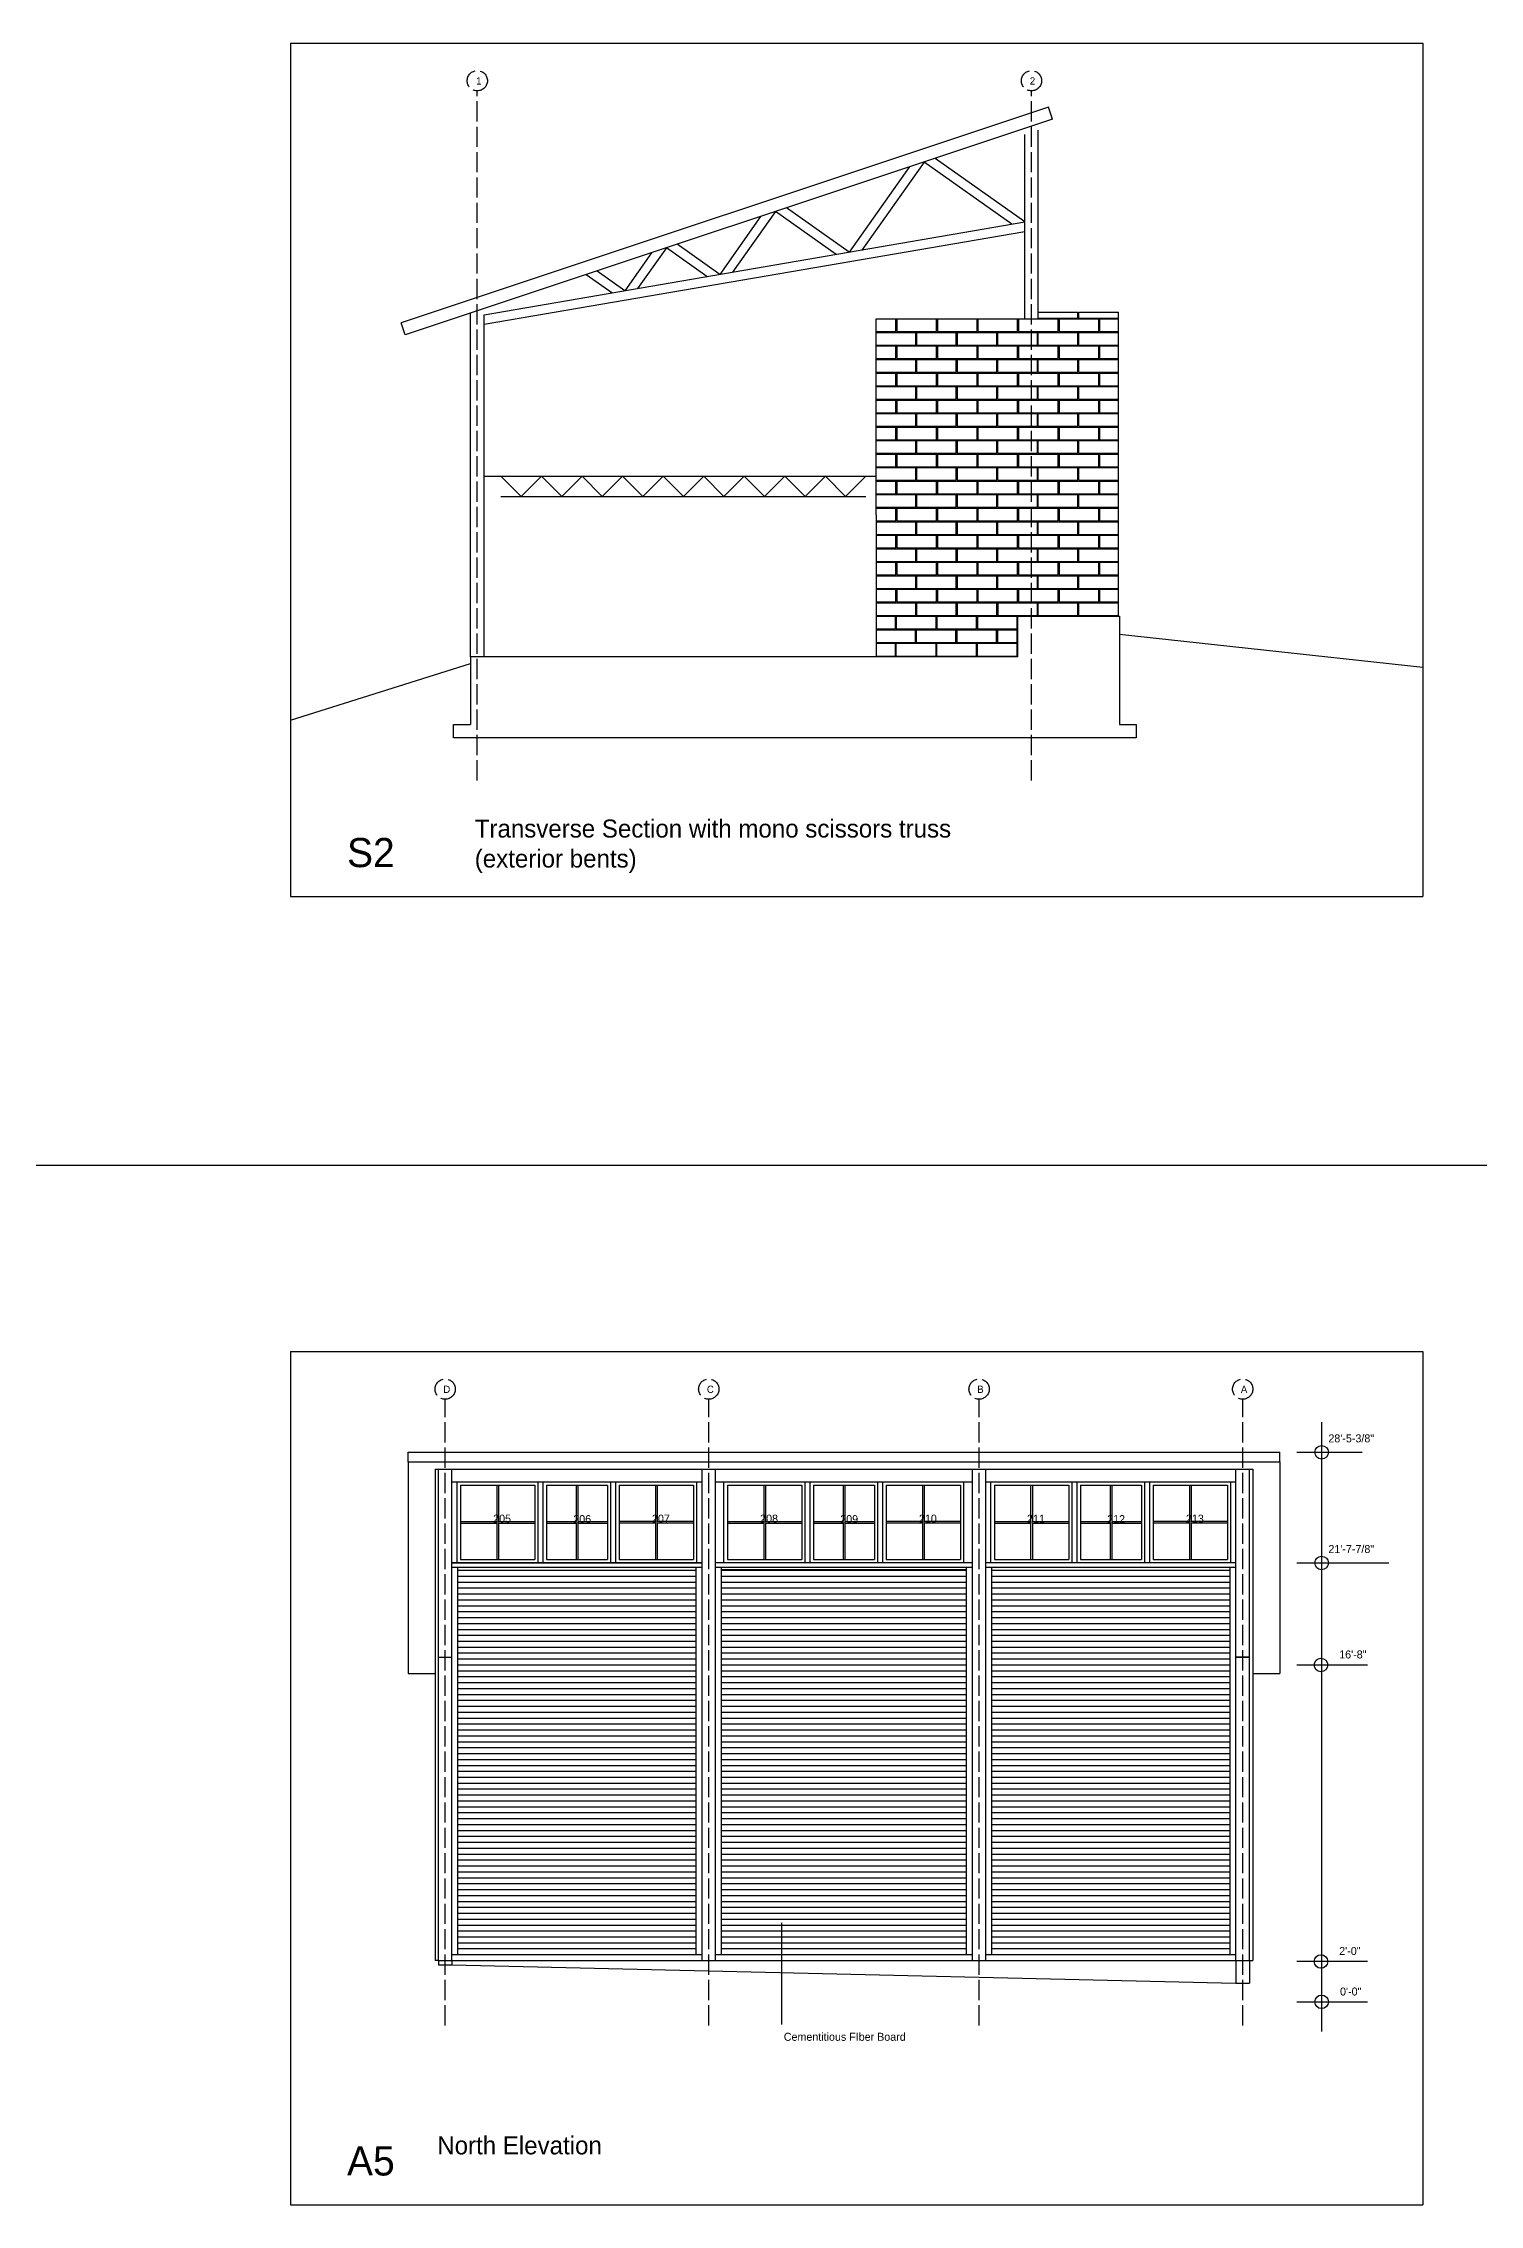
# Model space of a CAD drawing. Header units: inches. Extents: x 1267 to 6358, y -2516 to 3346.
# Drawn here: x 2825 to 3675, y 723 to 2003 of the extents above; entities that cross this region are included whole.
import ezdxf

# ---------------------------------------------------------------- set-up
doc = ezdxf.new("R2010")
doc.units = ezdxf.units.IN
doc.header["$MEASUREMENT"] = 0
doc.linetypes.add('ACAD_ISO02W100', pattern=[15, 12, -3])
for name, color, linetype in [('blocks', 251, 'Continuous'), ('const', 7, 'Continuous'), ('e1', 7, 'Continuous'), ('e2', 251, 'Continuous'), ('grid', 252, 'ACAD_ISO02W100'), ('walls', 7, 'Continuous')]:
    doc.layers.add(name, color=color, linetype=linetype)

msp = doc.modelspace()

# ---------------------------------------------------------------- linework, layer by layer
for p, q in [((2971.7, 2002.8), (3641.8, 2002.8)), ((2971.7, 2002.8), (2971.7, 1497.8)), ((3641.8, 2002.8), (3641.8, 1497.8)), ((3402.2, 1663.6), (3414.2, 1663.6)), ((2971.7, 1497.8), (3641.8, 1497.8)), ((2971.7, 1228.4), (3641.8, 1228.4)), ((2971.7, 1228.4), (2971.7, 723.4)), ((3641.8, 1228.4), (3641.8, 723.4)), ((2971.7, 723.4), (3641.8, 723.4))]:
    msp.add_line(p, q)
at = {"layer": 'blocks'}
for p, q in [((3414.2, 1840.1), (3414.2, 1843.6)), ((3437.7, 1840.1), (3437.7, 1843.6)), ((3438.2, 1840.1), (3438.2, 1843.6)), ((3318.2, 1832.1), (3330, 1832.1)), ((3318.2, 1831.6), (3341.7, 1831.6)), ((3330, 1832.1), (3330, 1839.6)), ((3330.5, 1839.6), (3330.5, 1832.1)), ((3330.5, 1832.1), (3354, 1832.1)), ((3341.7, 1824.1), (3341.7, 1831.6)), ((3342.2, 1831.6), (3342.2, 1824.1)), ((3342.2, 1831.6), (3365.7, 1831.6)), ((3354, 1832.1), (3354, 1839.6)), ((3354.5, 1839.6), (3354.5, 1832.1)), ((3354.5, 1832.1), (3378, 1832.1)), ((3365.7, 1824.1), (3365.7, 1831.6)), ((3366.2, 1831.6), (3389.7, 1831.6)), ((3366.2, 1831.6), (3366.2, 1824.1)), ((3378, 1832.1), (3378, 1839.6)), ((3378.5, 1839.6), (3378.5, 1832.1)), ((3378.5, 1832.1), (3402, 1832.1)), ((3389.7, 1824.1), (3389.7, 1831.6)), ((3390.2, 1824.1), (3390.2, 1831.6)), ((3390.2, 1831.6), (3413.7, 1831.6)), ((3402, 1832.1), (3402, 1839.6)), ((3402.5, 1839.6), (3402.5, 1832.1)), ((3402.5, 1832.1), (3426, 1832.1)), ((3413.7, 1824.1), (3413.7, 1831.6)), ((3414.2, 1840.1), (3437.7, 1840.1)), ((3414.2, 1839.6), (3426, 1839.6)), ((3414.2, 1831.6), (3437.7, 1831.6)), ((3414.2, 1824.1), (3414.2, 1831.6)), ((3426, 1832.1), (3426, 1839.6)), ((3426.5, 1839.6), (3450, 1839.6)), ((3426.5, 1839.6), (3426.5, 1832.1)), ((3426.5, 1832.1), (3450, 1832.1)), ((3437.7, 1824.1), (3437.7, 1831.6)), ((3438.2, 1840.1), (3461.7, 1840.1)), ((3438.2, 1824.1), (3438.2, 1831.6)), ((3438.2, 1831.6), (3461.7, 1831.6)), ((3450, 1832.1), (3450, 1839.6)), ((3450.5, 1839.6), (3461.7, 1839.6)), ((3450.5, 1839.6), (3450.5, 1832.1)), ((3450.5, 1832.1), (3461.7, 1832.1)), ((3318.2, 1824.1), (3341.7, 1824.1)), ((3318.2, 1823.6), (3330, 1823.6)), ((3330, 1816.1), (3330, 1823.6)), ((3330.5, 1823.6), (3330.5, 1816.1)), ((3330.5, 1823.6), (3354, 1823.6)), ((3342.2, 1824.1), (3365.7, 1824.1)), ((3354, 1816.1), (3354, 1823.6)), ((3354.5, 1823.6), (3378, 1823.6)), ((3354.5, 1823.6), (3354.5, 1816.1)), ((3366.2, 1824.1), (3389.7, 1824.1)), ((3378, 1816.1), (3378, 1823.6)), ((3378.5, 1823.6), (3402, 1823.6)), ((3378.5, 1823.6), (3378.5, 1816.1)), ((3390.2, 1824.1), (3413.7, 1824.1)), ((3402, 1816.1), (3402, 1823.6)), ((3402.5, 1823.6), (3402.5, 1816.1)), ((3402.5, 1823.6), (3426, 1823.6)), ((3414.2, 1824.1), (3437.7, 1824.1)), ((3426, 1816.1), (3426, 1823.6)), ((3426.5, 1823.6), (3450, 1823.6)), ((3426.5, 1823.6), (3426.5, 1816.1)), ((3438.2, 1824.1), (3461.7, 1824.1)), ((3450, 1816.1), (3450, 1823.6)), ((3450.5, 1823.6), (3450.5, 1816.1)), ((3450.5, 1823.6), (3461.7, 1823.6)), ((3318.2, 1816.1), (3330, 1816.1)), ((3318.2, 1815.6), (3341.7, 1815.6)), ((3318.2, 1808.1), (3341.7, 1808.1)), ((3318.2, 1807.6), (3330, 1807.6)), ((3330, 1800.1), (3330, 1807.6)), ((3330.5, 1816.1), (3354, 1816.1)), ((3330.5, 1807.6), (3330.5, 1800.1)), ((3330.5, 1807.6), (3354, 1807.6)), ((3341.7, 1808.1), (3341.7, 1815.6)), ((3342.2, 1815.6), (3342.2, 1808.1)), ((3342.2, 1815.6), (3365.7, 1815.6)), ((3342.2, 1808.1), (3365.7, 1808.1)), ((3354, 1800.1), (3354, 1807.6)), ((3354.5, 1816.1), (3378, 1816.1)), ((3354.5, 1807.6), (3354.5, 1800.1)), ((3354.5, 1807.6), (3378, 1807.6)), ((3365.7, 1808.1), (3365.7, 1815.6)), ((3366.2, 1815.6), (3389.7, 1815.6)), ((3366.2, 1815.6), (3366.2, 1808.1)), ((3366.2, 1808.1), (3389.7, 1808.1)), ((3378, 1800.1), (3378, 1807.6)), ((3378.5, 1816.1), (3402, 1816.1)), ((3378.5, 1807.6), (3402, 1807.6)), ((3378.5, 1807.6), (3378.5, 1800.1)), ((3389.7, 1808.1), (3389.7, 1815.6)), ((3390.2, 1808.1), (3390.2, 1815.6)), ((3390.2, 1815.6), (3413.7, 1815.6)), ((3390.2, 1808.1), (3413.7, 1808.1)), ((3402, 1800.1), (3402, 1807.6)), ((3402.5, 1816.1), (3426, 1816.1)), ((3402.5, 1807.6), (3402.5, 1800.1)), ((3402.5, 1807.6), (3426, 1807.6)), ((3413.7, 1808.1), (3413.7, 1815.6)), ((3414.2, 1815.6), (3437.7, 1815.6)), ((3414.2, 1808.1), (3414.2, 1815.6)), ((3414.2, 1808.1), (3437.7, 1808.1)), ((3426, 1800.1), (3426, 1807.6)), ((3426.5, 1816.1), (3450, 1816.1)), ((3426.5, 1807.6), (3450, 1807.6)), ((3426.5, 1807.6), (3426.5, 1800.1)), ((3437.7, 1808.1), (3437.7, 1815.6)), ((3438.2, 1808.1), (3438.2, 1815.6)), ((3438.2, 1815.6), (3461.7, 1815.6)), ((3438.2, 1808.1), (3461.7, 1808.1)), ((3450, 1800.1), (3450, 1807.6)), ((3450.5, 1816.1), (3461.7, 1816.1)), ((3450.5, 1807.6), (3450.5, 1800.1)), ((3450.5, 1807.6), (3461.7, 1807.6)), ((3318.2, 1800.1), (3330, 1800.1)), ((3318.2, 1799.6), (3341.7, 1799.6)), ((3318.2, 1792.1), (3341.7, 1792.1)), ((3318.2, 1791.6), (3330, 1791.6)), ((3330, 1784.1), (3330, 1791.6)), ((3330.5, 1800.1), (3354, 1800.1)), ((3330.5, 1791.6), (3330.5, 1784.1)), ((3330.5, 1791.6), (3354, 1791.6)), ((3341.7, 1792.1), (3341.7, 1799.6)), ((3342.2, 1799.6), (3365.7, 1799.6)), ((3342.2, 1799.6), (3342.2, 1792.1)), ((3342.2, 1792.1), (3365.7, 1792.1)), ((3354, 1784.1), (3354, 1791.6)), ((3354.5, 1800.1), (3378, 1800.1)), ((3354.5, 1791.6), (3354.5, 1784.1)), ((3354.5, 1791.6), (3378, 1791.6)), ((3365.7, 1792.1), (3365.7, 1799.6)), ((3366.2, 1799.6), (3389.7, 1799.6)), ((3366.2, 1799.6), (3366.2, 1792.1)), ((3366.2, 1792.1), (3389.7, 1792.1)), ((3378, 1784.1), (3378, 1791.6)), ((3378.5, 1800.1), (3402, 1800.1)), ((3378.5, 1791.6), (3402, 1791.6)), ((3378.5, 1791.6), (3378.5, 1784.1)), ((3389.7, 1792.1), (3389.7, 1799.6)), ((3390.2, 1799.6), (3413.7, 1799.6)), ((3390.2, 1792.1), (3390.2, 1799.6)), ((3390.2, 1792.1), (3413.7, 1792.1)), ((3402, 1784.1), (3402, 1791.6)), ((3402.5, 1800.1), (3426, 1800.1)), ((3402.5, 1791.6), (3402.5, 1784.1)), ((3402.5, 1791.6), (3426, 1791.6)), ((3413.7, 1792.1), (3413.7, 1799.6)), ((3414.2, 1799.6), (3437.7, 1799.6)), ((3414.2, 1792.1), (3414.2, 1799.6)), ((3414.2, 1792.1), (3437.7, 1792.1)), ((3426, 1784.1), (3426, 1791.6)), ((3426.5, 1800.1), (3450, 1800.1)), ((3426.5, 1791.6), (3450, 1791.6)), ((3426.5, 1791.6), (3426.5, 1784.1)), ((3437.7, 1792.1), (3437.7, 1799.6)), ((3438.2, 1799.6), (3461.7, 1799.6)), ((3438.2, 1792.1), (3438.2, 1799.6)), ((3438.2, 1792.1), (3461.7, 1792.1)), ((3450, 1784.1), (3450, 1791.6)), ((3450.5, 1800.1), (3461.7, 1800.1)), ((3450.5, 1791.6), (3450.5, 1784.1)), ((3450.5, 1791.6), (3461.7, 1791.6)), ((3318.2, 1784.1), (3330, 1784.1)), ((3318.2, 1783.6), (3341.7, 1783.6)), ((3330.5, 1784.1), (3354, 1784.1)), ((3341.7, 1776.1), (3341.7, 1783.6)), ((3342.2, 1783.6), (3342.2, 1776.1)), ((3342.2, 1783.6), (3365.7, 1783.6)), ((3354.5, 1784.1), (3378, 1784.1)), ((3365.7, 1776.1), (3365.7, 1783.6)), ((3366.2, 1783.6), (3389.7, 1783.6)), ((3366.2, 1783.6), (3366.2, 1776.1)), ((3378.5, 1784.1), (3402, 1784.1)), ((3389.7, 1776.1), (3389.7, 1783.6)), ((3390.2, 1776.1), (3390.2, 1783.6)), ((3390.2, 1783.6), (3413.7, 1783.6)), ((3402.5, 1784.1), (3426, 1784.1)), ((3413.7, 1776.1), (3413.7, 1783.6)), ((3414.2, 1783.6), (3437.7, 1783.6)), ((3414.2, 1776.1), (3414.2, 1783.6)), ((3426.5, 1784.1), (3450, 1784.1)), ((3437.7, 1776.1), (3437.7, 1783.6)), ((3438.2, 1776.1), (3438.2, 1783.6)), ((3438.2, 1783.6), (3461.7, 1783.6)), ((3450.5, 1784.1), (3461.7, 1784.1)), ((3318.2, 1776.1), (3341.7, 1776.1)), ((3318.2, 1775.6), (3330, 1775.6)), ((3318.2, 1768.1), (3330, 1768.1)), ((3318.2, 1767.6), (3341.7, 1767.6)), ((3330, 1768.1), (3330, 1775.6)), ((3330.5, 1775.6), (3330.5, 1768.1)), ((3330.5, 1775.6), (3354, 1775.6)), ((3330.5, 1768.1), (3354, 1768.1)), ((3341.7, 1760.1), (3341.7, 1767.6)), ((3342.2, 1776.1), (3365.7, 1776.1)), ((3342.2, 1767.6), (3342.2, 1760.1)), ((3342.2, 1767.6), (3365.7, 1767.6)), ((3354, 1768.1), (3354, 1775.6)), ((3354.5, 1775.6), (3378, 1775.6)), ((3354.5, 1775.6), (3354.5, 1768.1)), ((3354.5, 1768.1), (3378, 1768.1)), ((3365.7, 1760.1), (3365.7, 1767.6)), ((3366.2, 1776.1), (3389.7, 1776.1)), ((3366.2, 1767.6), (3366.2, 1760.1)), ((3366.2, 1767.6), (3389.7, 1767.6)), ((3378, 1768.1), (3378, 1775.6)), ((3378.5, 1775.6), (3402, 1775.6)), ((3378.5, 1775.6), (3378.5, 1768.1)), ((3378.5, 1768.1), (3402, 1768.1)), ((3389.7, 1760.1), (3389.7, 1767.6)), ((3390.2, 1776.1), (3413.7, 1776.1)), ((3390.2, 1760.1), (3390.2, 1767.6)), ((3390.2, 1767.6), (3413.7, 1767.6)), ((3402, 1768.1), (3402, 1775.6)), ((3402.5, 1775.6), (3402.5, 1768.1)), ((3402.5, 1775.6), (3426, 1775.6)), ((3402.5, 1768.1), (3426, 1768.1)), ((3413.7, 1760.1), (3413.7, 1767.6)), ((3414.2, 1776.1), (3437.7, 1776.1)), ((3414.2, 1767.6), (3437.7, 1767.6)), ((3414.2, 1760.1), (3414.2, 1767.6)), ((3426, 1768.1), (3426, 1775.6)), ((3426.5, 1775.6), (3450, 1775.6)), ((3426.5, 1775.6), (3426.5, 1768.1)), ((3426.5, 1768.1), (3450, 1768.1)), ((3437.7, 1760.1), (3437.7, 1767.6)), ((3438.2, 1776.1), (3461.7, 1776.1)), ((3438.2, 1760.1), (3438.2, 1767.6)), ((3438.2, 1767.6), (3461.7, 1767.6)), ((3450, 1768.1), (3450, 1775.6)), ((3450.5, 1775.6), (3450.5, 1768.1)), ((3450.5, 1775.6), (3461.7, 1775.6)), ((3450.5, 1768.1), (3461.7, 1768.1)), ((3318.2, 1760.1), (3341.7, 1760.1)), ((3318.2, 1759.6), (3330, 1759.6)), ((3330, 1752.1), (3330, 1759.6)), ((3330.5, 1759.6), (3330.5, 1752.1)), ((3330.5, 1759.6), (3354, 1759.6)), ((3342.2, 1760.1), (3365.7, 1760.1)), ((3354, 1752.1), (3354, 1759.6)), ((3354.5, 1759.6), (3354.5, 1752.1)), ((3354.5, 1759.6), (3378, 1759.6)), ((3366.2, 1760.1), (3389.7, 1760.1)), ((3378, 1752.1), (3378, 1759.6)), ((3378.5, 1759.6), (3402, 1759.6)), ((3378.5, 1759.6), (3378.5, 1752.1)), ((3390.2, 1760.1), (3413.7, 1760.1)), ((3402, 1752.1), (3402, 1759.6)), ((3402.5, 1759.6), (3402.5, 1752.1)), ((3402.5, 1759.6), (3426, 1759.6)), ((3414.2, 1760.1), (3437.7, 1760.1)), ((3426, 1752.1), (3426, 1759.6)), ((3426.5, 1759.6), (3450, 1759.6)), ((3426.5, 1759.6), (3426.5, 1752.1)), ((3438.2, 1760.1), (3461.7, 1760.1)), ((3450, 1752.1), (3450, 1759.6)), ((3450.5, 1759.6), (3450.5, 1752.1)), ((3450.5, 1759.6), (3461.7, 1759.6)), ((3318.2, 1752.1), (3330, 1752.1)), ((3318.2, 1751.6), (3341.7, 1751.6)), ((3318.2, 1744.1), (3341.7, 1744.1)), ((3318.2, 1743.6), (3330, 1743.6)), ((3330, 1736.1), (3330, 1743.6)), ((3330.5, 1752.1), (3354, 1752.1)), ((3330.5, 1743.6), (3330.5, 1736.1)), ((3330.5, 1743.6), (3354, 1743.6)), ((3341.7, 1744.1), (3341.7, 1751.6)), ((3342.2, 1751.6), (3365.7, 1751.6)), ((3342.2, 1751.6), (3342.2, 1744.1)), ((3342.2, 1744.1), (3365.7, 1744.1)), ((3354, 1736.1), (3354, 1743.6)), ((3354.5, 1752.1), (3378, 1752.1)), ((3354.5, 1743.6), (3354.5, 1736.1)), ((3354.5, 1743.6), (3378, 1743.6)), ((3365.7, 1744.1), (3365.7, 1751.6)), ((3366.2, 1751.6), (3389.7, 1751.6)), ((3366.2, 1751.6), (3366.2, 1744.1)), ((3366.2, 1744.1), (3389.7, 1744.1)), ((3378, 1736.1), (3378, 1743.6)), ((3378.5, 1752.1), (3402, 1752.1)), ((3378.5, 1743.6), (3402, 1743.6)), ((3378.5, 1743.6), (3378.5, 1736.1)), ((3389.7, 1744.1), (3389.7, 1751.6)), ((3390.2, 1751.6), (3413.7, 1751.6)), ((3390.2, 1744.1), (3390.2, 1751.6)), ((3390.2, 1744.1), (3413.7, 1744.1)), ((3402, 1736.1), (3402, 1743.6)), ((3402.5, 1752.1), (3426, 1752.1)), ((3402.5, 1743.6), (3402.5, 1736.1)), ((3402.5, 1743.6), (3426, 1743.6)), ((3413.7, 1744.1), (3413.7, 1751.6)), ((3414.2, 1751.6), (3437.7, 1751.6)), ((3414.2, 1744.1), (3414.2, 1751.6)), ((3414.2, 1744.1), (3437.7, 1744.1)), ((3426, 1736.1), (3426, 1743.6)), ((3426.5, 1752.1), (3450, 1752.1)), ((3426.5, 1743.6), (3450, 1743.6)), ((3426.5, 1743.6), (3426.5, 1736.1)), ((3437.7, 1744.1), (3437.7, 1751.6)), ((3438.2, 1751.6), (3461.7, 1751.6)), ((3438.2, 1744.1), (3438.2, 1751.6)), ((3438.2, 1744.1), (3461.7, 1744.1)), ((3450, 1736.1), (3450, 1743.6)), ((3450.5, 1752.1), (3461.7, 1752.1)), ((3450.5, 1743.6), (3450.5, 1736.1)), ((3450.5, 1743.6), (3461.7, 1743.6)), ((3318.2, 1736.1), (3330, 1736.1)), ((3318.2, 1735.6), (3341.7, 1735.6)), ((3318.2, 1728.1), (3341.7, 1728.1)), ((3318.2, 1727.6), (3330, 1727.6)), ((3330, 1720.1), (3330, 1727.6)), ((3330.5, 1736.1), (3354, 1736.1)), ((3330.5, 1727.6), (3330.5, 1720.1)), ((3330.5, 1727.6), (3354, 1727.6)), ((3341.7, 1728.1), (3341.7, 1735.6)), ((3342.2, 1735.6), (3342.2, 1728.1)), ((3342.2, 1735.6), (3365.7, 1735.6)), ((3342.2, 1728.1), (3365.7, 1728.1)), ((3354, 1720.1), (3354, 1727.6)), ((3354.5, 1736.1), (3378, 1736.1)), ((3354.5, 1727.6), (3354.5, 1720.1)), ((3354.5, 1727.6), (3378, 1727.6)), ((3365.7, 1728.1), (3365.7, 1735.6)), ((3366.2, 1735.6), (3389.7, 1735.6)), ((3366.2, 1735.6), (3366.2, 1728.1)), ((3366.2, 1728.1), (3389.7, 1728.1)), ((3378, 1720.1), (3378, 1727.6)), ((3378.5, 1736.1), (3402, 1736.1)), ((3378.5, 1727.6), (3402, 1727.6)), ((3378.5, 1727.6), (3378.5, 1720.1)), ((3389.7, 1728.1), (3389.7, 1735.6)), ((3390.2, 1728.1), (3390.2, 1735.6)), ((3390.2, 1735.6), (3413.7, 1735.6)), ((3390.2, 1728.1), (3413.7, 1728.1)), ((3402, 1720.1), (3402, 1727.6)), ((3402.5, 1736.1), (3426, 1736.1)), ((3402.5, 1727.6), (3402.5, 1720.1)), ((3402.5, 1727.6), (3426, 1727.6)), ((3413.7, 1728.1), (3413.7, 1735.6)), ((3414.2, 1735.6), (3437.7, 1735.6)), ((3414.2, 1728.1), (3414.2, 1735.6)), ((3414.2, 1728.1), (3437.7, 1728.1)), ((3426, 1720.1), (3426, 1727.6)), ((3426.5, 1736.1), (3450, 1736.1)), ((3426.5, 1727.6), (3450, 1727.6)), ((3426.5, 1727.6), (3426.5, 1720.1)), ((3437.7, 1728.1), (3437.7, 1735.6)), ((3438.2, 1728.1), (3438.2, 1735.6)), ((3438.2, 1735.6), (3461.7, 1735.6)), ((3438.2, 1728.1), (3461.7, 1728.1)), ((3450, 1720.1), (3450, 1727.6)), ((3450.5, 1736.1), (3461.7, 1736.1)), ((3450.5, 1727.6), (3450.5, 1720.1)), ((3450.5, 1727.6), (3461.7, 1727.6)), ((3318.2, 1720.1), (3330, 1720.1)), ((3318.2, 1719.6), (3341.7, 1719.6)), ((3330.5, 1720.1), (3354, 1720.1)), ((3341.7, 1712.1), (3341.7, 1719.6)), ((3342.2, 1719.6), (3342.2, 1712.1)), ((3342.2, 1719.6), (3365.7, 1719.6)), ((3354.5, 1720.1), (3378, 1720.1)), ((3365.7, 1712.1), (3365.7, 1719.6)), ((3366.2, 1719.6), (3389.7, 1719.6)), ((3366.2, 1719.6), (3366.2, 1712.1)), ((3378.5, 1720.1), (3402, 1720.1)), ((3389.7, 1712.1), (3389.7, 1719.6)), ((3390.2, 1712.1), (3390.2, 1719.6)), ((3390.2, 1719.6), (3413.7, 1719.6)), ((3402.5, 1720.1), (3426, 1720.1)), ((3413.7, 1712.1), (3413.7, 1719.6)), ((3414.2, 1719.6), (3437.7, 1719.6)), ((3414.2, 1712.1), (3414.2, 1719.6)), ((3426.5, 1720.1), (3450, 1720.1)), ((3437.7, 1712.1), (3437.7, 1719.6)), ((3438.2, 1712.1), (3438.2, 1719.6)), ((3438.2, 1719.6), (3461.7, 1719.6)), ((3450.5, 1720.1), (3461.7, 1720.1)), ((3318.2, 1712.1), (3341.7, 1712.1)), ((3318.2, 1711.6), (3330, 1711.6)), ((3318.2, 1704.1), (3330, 1704.1)), ((3318.2, 1703.6), (3341.7, 1703.6)), ((3330, 1704.1), (3330, 1711.6)), ((3330.5, 1711.6), (3330.5, 1704.1)), ((3330.5, 1711.6), (3354, 1711.6)), ((3330.5, 1704.1), (3354, 1704.1)), ((3341.7, 1696.1), (3341.7, 1703.6)), ((3342.2, 1712.1), (3365.7, 1712.1)), ((3342.2, 1703.6), (3342.2, 1696.1)), ((3342.2, 1703.6), (3365.7, 1703.6)), ((3354, 1704.1), (3354, 1711.6)), ((3354.5, 1711.6), (3354.5, 1704.1)), ((3354.5, 1711.6), (3378, 1711.6)), ((3354.5, 1704.1), (3378, 1704.1)), ((3365.7, 1696.1), (3365.7, 1703.6)), ((3366.2, 1712.1), (3389.7, 1712.1)), ((3366.2, 1703.6), (3389.7, 1703.6)), ((3366.2, 1703.6), (3366.2, 1696.1)), ((3378, 1704.1), (3378, 1711.6)), ((3378.5, 1711.6), (3402, 1711.6)), ((3378.5, 1711.6), (3378.5, 1704.1)), ((3378.5, 1704.1), (3402, 1704.1)), ((3389.7, 1696.1), (3389.7, 1703.6)), ((3390.2, 1712.1), (3413.7, 1712.1)), ((3390.2, 1696.1), (3390.2, 1703.6)), ((3390.2, 1703.6), (3413.7, 1703.6)), ((3402, 1704.1), (3402, 1711.6)), ((3402.5, 1711.6), (3402.5, 1704.1)), ((3402.5, 1711.6), (3426, 1711.6)), ((3402.5, 1704.1), (3426, 1704.1)), ((3413.7, 1696.1), (3413.7, 1703.6)), ((3414.2, 1712.1), (3437.7, 1712.1)), ((3414.2, 1703.6), (3437.7, 1703.6)), ((3414.2, 1696.1), (3414.2, 1703.6)), ((3426, 1704.1), (3426, 1711.6)), ((3426.5, 1711.6), (3450, 1711.6)), ((3426.5, 1711.6), (3426.5, 1704.1)), ((3426.5, 1704.1), (3450, 1704.1)), ((3437.7, 1696.1), (3437.7, 1703.6)), ((3438.2, 1712.1), (3461.7, 1712.1)), ((3438.2, 1696.1), (3438.2, 1703.6)), ((3438.2, 1703.6), (3461.7, 1703.6)), ((3450, 1704.1), (3450, 1711.6)), ((3450.5, 1711.6), (3450.5, 1704.1)), ((3450.5, 1711.6), (3461.7, 1711.6)), ((3450.5, 1704.1), (3461.7, 1704.1)), ((3318.2, 1696.1), (3341.7, 1696.1)), ((3318.2, 1695.6), (3330, 1695.6)), ((3330, 1688.1), (3330, 1695.6)), ((3330.5, 1695.6), (3330.5, 1688.1)), ((3330.5, 1695.6), (3354, 1695.6)), ((3342.2, 1696.1), (3365.7, 1696.1)), ((3354, 1688.1), (3354, 1695.6)), ((3354.5, 1695.6), (3354.5, 1688.1)), ((3354.5, 1695.6), (3378, 1695.6)), ((3366.2, 1696.1), (3389.7, 1696.1)), ((3378, 1688.1), (3378, 1695.6)), ((3378.5, 1695.6), (3378.5, 1688.1)), ((3378.5, 1695.6), (3402, 1695.6)), ((3390.2, 1696.1), (3413.7, 1696.1)), ((3402, 1688.1), (3402, 1695.6)), ((3402.5, 1695.6), (3402.5, 1688.1)), ((3402.5, 1695.6), (3426, 1695.6)), ((3414.2, 1696.1), (3437.7, 1696.1)), ((3426, 1688.1), (3426, 1695.6)), ((3426.5, 1695.6), (3450, 1695.6)), ((3426.5, 1695.6), (3426.5, 1688.1)), ((3438.2, 1696.1), (3461.7, 1696.1)), ((3450, 1688.1), (3450, 1695.6)), ((3450.5, 1695.6), (3450.5, 1688.1)), ((3450.5, 1695.6), (3461.7, 1695.6)), ((3318.2, 1688.1), (3330, 1688.1)), ((3318.2, 1687.6), (3341.7, 1687.6)), ((3318.2, 1680.1), (3341.7, 1680.1)), ((3318.2, 1679.6), (3330, 1679.6)), ((3330, 1672.1), (3330, 1679.6)), ((3330.5, 1688.1), (3354, 1688.1)), ((3330.5, 1679.6), (3354, 1679.6)), ((3330.5, 1679.6), (3330.5, 1672.1)), ((3341.7, 1680.1), (3341.7, 1687.6)), ((3342.2, 1687.6), (3365.7, 1687.6)), ((3342.2, 1687.6), (3342.2, 1680.1)), ((3342.2, 1680.1), (3365.7, 1680.1)), ((3354, 1672.1), (3354, 1679.6)), ((3354.5, 1688.1), (3378, 1688.1)), ((3354.5, 1679.6), (3378, 1679.6)), ((3354.5, 1679.6), (3354.5, 1672.1)), ((3365.7, 1680.1), (3365.7, 1687.6)), ((3366.2, 1687.6), (3389.7, 1687.6)), ((3366.2, 1687.6), (3366.2, 1680.1)), ((3366.2, 1680.1), (3389.7, 1680.1)), ((3378, 1672.1), (3378, 1679.6)), ((3378.5, 1688.1), (3402, 1688.1)), ((3378.5, 1679.6), (3402, 1679.6)), ((3378.5, 1679.6), (3378.5, 1672.1)), ((3389.7, 1680.1), (3389.7, 1687.6)), ((3390.2, 1687.6), (3413.7, 1687.6)), ((3390.2, 1680.1), (3390.2, 1687.6)), ((3390.2, 1680.1), (3413.7, 1680.1)), ((3402, 1672.1), (3402, 1679.6)), ((3402.5, 1688.1), (3426, 1688.1)), ((3402.5, 1679.6), (3426, 1679.6)), ((3402.5, 1679.6), (3402.5, 1672.1)), ((3413.7, 1680.1), (3413.7, 1687.6)), ((3414.2, 1687.6), (3437.7, 1687.6)), ((3414.2, 1680.1), (3414.2, 1687.6)), ((3414.2, 1680.1), (3437.7, 1680.1)), ((3426, 1672.1), (3426, 1679.6)), ((3426.5, 1688.1), (3450, 1688.1)), ((3426.5, 1679.6), (3450, 1679.6)), ((3426.5, 1679.6), (3426.5, 1672.1)), ((3437.7, 1680.1), (3437.7, 1687.6)), ((3438.2, 1680.1), (3438.2, 1687.6)), ((3438.2, 1687.6), (3461.7, 1687.6)), ((3438.2, 1680.1), (3461.7, 1680.1)), ((3450, 1672.1), (3450, 1679.6)), ((3450.5, 1688.1), (3461.7, 1688.1)), ((3450.5, 1679.6), (3461.7, 1679.6)), ((3450.5, 1679.6), (3450.5, 1672.1)), ((3318.2, 1672.1), (3330, 1672.1)), ((3318.2, 1671.6), (3341.7, 1671.6)), ((3318.2, 1664.1), (3341.7, 1664.1)), ((3318.2, 1663.6), (3329.7, 1663.6)), ((3329.7, 1656.1), (3329.7, 1663.6)), ((3330.2, 1663.6), (3353.7, 1663.6)), ((3330.2, 1663.6), (3330.2, 1656.1)), ((3330.5, 1672.1), (3354, 1672.1)), ((3341.7, 1664.1), (3341.7, 1671.6)), ((3342.2, 1671.6), (3342.2, 1664.1)), ((3342.2, 1671.6), (3365.7, 1671.6)), ((3342.2, 1664.1), (3365.7, 1664.1)), ((3353.7, 1656.1), (3353.7, 1663.6)), ((3354.2, 1663.6), (3377.7, 1663.6)), ((3354.2, 1663.6), (3354.2, 1656.1)), ((3354.5, 1672.1), (3378, 1672.1)), ((3365.7, 1664.1), (3365.7, 1671.6)), ((3366.2, 1671.6), (3389.7, 1671.6)), ((3366.2, 1671.6), (3366.2, 1664.1)), ((3366.2, 1664.1), (3389.7, 1664.1)), ((3377.7, 1656.1), (3377.7, 1663.6)), ((3378.2, 1663.6), (3401.7, 1663.6)), ((3378.2, 1663.6), (3378.2, 1656.1)), ((3378.5, 1672.1), (3402, 1672.1)), ((3389.7, 1664.1), (3389.7, 1671.6)), ((3390.2, 1671.6), (3390.2, 1664.1)), ((3390.2, 1671.6), (3413.7, 1671.6)), ((3390.2, 1664.1), (3413.7, 1664.1)), ((3401.7, 1656.1), (3401.7, 1663.6)), ((3402.5, 1672.1), (3426, 1672.1)), ((3413.7, 1664.1), (3413.7, 1671.6)), ((3414.2, 1671.6), (3437.7, 1671.6)), ((3414.2, 1664.1), (3414.2, 1671.6)), ((3414.2, 1664.1), (3437.7, 1664.1)), ((3426.5, 1672.1), (3450, 1672.1)), ((3437.7, 1664.1), (3437.7, 1671.6)), ((3438.2, 1664.1), (3438.2, 1671.6)), ((3438.2, 1671.6), (3461.7, 1671.6)), ((3438.2, 1664.1), (3461.7, 1664.1)), ((3450.5, 1672.1), (3461.7, 1672.1)), ((3318.2, 1656.1), (3329.7, 1656.1)), ((3318.2, 1655.6), (3341.5, 1655.6)), ((3330.2, 1656.1), (3353.7, 1656.1)), ((3341.5, 1648.1), (3341.5, 1655.6)), ((3342, 1655.6), (3342, 1648.1)), ((3342, 1655.6), (3365.5, 1655.6)), ((3354.2, 1656.1), (3377.7, 1656.1)), ((3365.5, 1648.1), (3365.5, 1655.6)), ((3366, 1655.6), (3389.5, 1655.6)), ((3366, 1655.6), (3366, 1648.1)), ((3378.2, 1656.1), (3401.7, 1656.1)), ((3389.5, 1648.1), (3389.5, 1655.6)), ((3390, 1655.6), (3390, 1648.1)), ((3390, 1655.6), (3401.7, 1655.6)), ((3401.7, 1648.1), (3401.7, 1655.6)), ((3318.2, 1648.1), (3341.5, 1648.1)), ((3318.2, 1647.6), (3329.7, 1647.6)), ((3318.2, 1640.1), (3329.7, 1640.1)), ((3329.7, 1640.1), (3329.7, 1647.6)), ((3330.2, 1647.6), (3353.7, 1647.6)), ((3330.2, 1640.1), (3330.2, 1647.6)), ((3330.2, 1640.1), (3353.7, 1640.1)), ((3342, 1648.1), (3365.5, 1648.1)), ((3353.7, 1640.1), (3353.7, 1647.6)), ((3354.2, 1647.6), (3377.7, 1647.6)), ((3354.2, 1640.1), (3354.2, 1647.6)), ((3354.2, 1640.1), (3377.7, 1640.1)), ((3366, 1648.1), (3389.5, 1648.1)), ((3377.7, 1640.1), (3377.7, 1647.6)), ((3378.2, 1647.6), (3401.7, 1647.6)), ((3378.2, 1640.1), (3378.2, 1647.6)), ((3378.2, 1640.1), (3401.7, 1640.1)), ((3390, 1648.1), (3401.7, 1648.1)), ((3401.7, 1640.1), (3401.7, 1647.6))]:
    msp.add_line(p, q, dxfattribs=at)
at = {"layer": 'e1'}
for p, q in [((3346.6, 1932.4), (3309.8, 1880.4)), ((3398.6, 1895.7), (3346.6, 1932.4)), ((3406.2, 1897), (3353.1, 1934.6)), ((3337.8, 1929.5), (3302.2, 1879.1)), ((3086.2, 1842), (3406.2, 1897)), ((3249.9, 1900.2), (3225.7, 1866)), ((3258.7, 1903.1), (3233.3, 1867.3)), ((3294.5, 1877.8), (3258.7, 1903.1)), ((3302.2, 1879.1), (3265.1, 1905.3)), ((3086.2, 1836.5), (3406.2, 1891.4)), ((3194.1, 1881.6), (3177.1, 1857.7)), ((3218, 1864.7), (3194.1, 1881.6)), ((3225.7, 1866), (3200.5, 1883.8)), ((3169.5, 1856.3), (3153.1, 1867.9)), ((3185.3, 1878.7), (3169.5, 1856.3)), ((3161.8, 1855), (3146.6, 1865.8)), ((3318.2, 1723.6), (3318.2, 1839.7)), ((1267.5, 1338.7), (6357.7, 1338.7)), ((3041.2, 1163.1), (3557.2, 1163.1)), ((3041.2, 1163.1), (3041.2, 1037.9)), ((3067.2, 1047.5), (3067.2, 1158.8)), ((3215.2, 868), (3215.2, 1158.8)), ((3223.2, 868), (3223.2, 1158.8)), ((3375.2, 868), (3375.2, 1158.8)), ((3383.2, 868), (3383.2, 1158.8)), ((3531.2, 1047.5), (3531.2, 1158.8)), ((3557.2, 1163.1), (3557.2, 1037.9)), ((3215.2, 1103.3), (3067.2, 1103.3)), ((3067.2, 1100.8), (3215.2, 1100.8)), ((3375.2, 1103.3), (3223.2, 1103.3)), ((3223.2, 1100.8), (3375.2, 1100.8)), ((3531.2, 1103.3), (3383.2, 1103.3)), ((3383.2, 1100.8), (3531.2, 1100.8)), ((3041.2, 1037.9), (3057.2, 1037.9)), ((3541.2, 1037.9), (3557.2, 1037.9)), ((3067.2, 871.5), (3215.2, 871.5)), ((3223.2, 871.5), (3375.2, 871.5)), ((3383.2, 871.5), (3531.2, 871.5)), ((3067.2, 868), (3531.2, 868))]:
    msp.add_line(p, q, dxfattribs=at)
at = {"layer": 'e2'}
for p, q in [((3581.9, 1186.6), (3581.9, 826)), ((3567.2, 1168.8), (3605.8, 1168.8)), ((3057.2, 1158.8), (3541.2, 1158.8)), ((3057.2, 1158.8), (3057.2, 868)), ((3541.2, 1158.8), (3541.2, 868)), ((3067.2, 1151.3), (3215.2, 1151.3)), ((3070.2, 1103.3), (3070.2, 1151.3)), ((3072.2, 1149.3), (3072.2, 1105.3)), ((3072.2, 1149.3), (3116.2, 1149.3)), ((3093.7, 1149.3), (3093.7, 1127.8)), ((3094.7, 1149.3), (3094.7, 1127.8)), ((3116.2, 1149.3), (3116.2, 1105.3)), ((3118.2, 1103.3), (3118.2, 1151.3)), ((3121.2, 1103.3), (3121.2, 1151.3)), ((3123.2, 1149.3), (3123.2, 1105.3)), ((3123.2, 1149.3), (3159.2, 1149.3)), ((3140.7, 1149.3), (3140.7, 1127.8)), ((3141.7, 1149.3), (3141.7, 1127.8)), ((3159.2, 1149.3), (3159.2, 1105.3)), ((3161.2, 1103.3), (3161.2, 1151.3)), ((3164.2, 1103.3), (3164.2, 1151.3)), ((3166.2, 1149.3), (3166.2, 1105.3)), ((3166.2, 1149.3), (3210.2, 1149.3)), ((3187.7, 1149.3), (3187.7, 1127.8)), ((3188.7, 1149.3), (3188.7, 1127.8)), ((3210.2, 1149.3), (3210.2, 1105.3)), ((3212.2, 1103.3), (3212.2, 1151.3)), ((3223.2, 1151.3), (3375.2, 1151.3)), ((3228.2, 1103.3), (3228.2, 1151.3)), ((3230.2, 1149.3), (3230.2, 1105.3)), ((3230.2, 1149.3), (3274.2, 1149.3)), ((3251.7, 1149.3), (3251.7, 1127.8)), ((3252.7, 1149.3), (3252.7, 1127.8)), ((3274.2, 1149.3), (3274.2, 1105.3)), ((3276.2, 1103.3), (3276.2, 1151.3)), ((3279.2, 1103.3), (3279.2, 1151.3)), ((3281.2, 1149.3), (3281.2, 1105.3)), ((3281.2, 1149.3), (3317.2, 1149.3)), ((3298.7, 1149.3), (3298.7, 1127.8)), ((3299.7, 1149.3), (3299.7, 1127.8)), ((3317.2, 1149.3), (3317.2, 1105.3)), ((3319.2, 1103.3), (3319.2, 1151.3)), ((3322.2, 1103.3), (3322.2, 1151.3)), ((3324.2, 1149.3), (3324.2, 1105.3)), ((3324.2, 1149.3), (3368.2, 1149.3)), ((3345.7, 1149.3), (3345.7, 1127.8)), ((3346.7, 1149.3), (3346.7, 1127.8)), ((3368.2, 1149.3), (3368.2, 1105.3)), ((3370.2, 1103.3), (3370.2, 1151.3)), ((3383.2, 1151.3), (3531.2, 1151.3)), ((3386.2, 1103.3), (3386.2, 1151.3)), ((3388.2, 1149.3), (3388.2, 1105.3)), ((3388.2, 1149.3), (3432.2, 1149.3)), ((3409.7, 1149.3), (3409.7, 1127.8)), ((3410.7, 1149.3), (3410.7, 1127.8)), ((3432.2, 1149.3), (3432.2, 1105.3)), ((3434.2, 1103.3), (3434.2, 1151.3)), ((3437.2, 1103.3), (3437.2, 1151.3)), ((3439.2, 1149.3), (3439.2, 1105.3)), ((3439.2, 1149.3), (3475.2, 1149.3)), ((3456.7, 1149.3), (3456.7, 1127.8)), ((3457.7, 1149.3), (3457.7, 1127.8)), ((3475.2, 1149.3), (3475.2, 1105.3)), ((3477.2, 1103.3), (3477.2, 1151.3)), ((3480.2, 1103.3), (3480.2, 1151.3)), ((3482.2, 1149.3), (3482.2, 1105.3)), ((3482.2, 1149.3), (3526.2, 1149.3)), ((3503.7, 1149.3), (3503.7, 1127.8)), ((3504.7, 1149.3), (3504.7, 1127.8)), ((3526.2, 1149.3), (3526.2, 1105.3)), ((3528.2, 1103.3), (3528.2, 1151.3)), ((3072.2, 1127.8), (3093.7, 1127.8)), ((3072.2, 1126.8), (3093.7, 1126.8)), ((3093.7, 1126.8), (3093.7, 1105.3)), ((3094.7, 1127.8), (3116.2, 1127.8)), ((3094.7, 1126.8), (3116.2, 1126.8)), ((3094.7, 1126.8), (3094.7, 1105.3)), ((3123.2, 1127.8), (3140.7, 1127.8)), ((3123.2, 1126.8), (3140.7, 1126.8)), ((3140.7, 1126.8), (3140.7, 1105.3)), ((3141.7, 1127.8), (3159.2, 1127.8)), ((3141.7, 1126.8), (3159.2, 1126.8)), ((3141.7, 1126.8), (3141.7, 1105.3)), ((3187.7, 1127.8), (3166.2, 1127.8)), ((3187.7, 1126.8), (3166.2, 1126.8)), ((3187.7, 1126.8), (3187.7, 1105.3)), ((3210.2, 1127.8), (3188.7, 1127.8)), ((3210.2, 1126.8), (3188.7, 1126.8)), ((3188.7, 1126.8), (3188.7, 1105.3)), ((3230.2, 1127.8), (3251.7, 1127.8)), ((3230.2, 1126.8), (3251.7, 1126.8)), ((3251.7, 1126.8), (3251.7, 1105.3)), ((3252.7, 1127.8), (3274.2, 1127.8)), ((3252.7, 1126.8), (3274.2, 1126.8)), ((3252.7, 1126.8), (3252.7, 1105.3)), ((3281.2, 1127.8), (3298.7, 1127.8)), ((3281.2, 1126.8), (3298.7, 1126.8)), ((3298.7, 1126.8), (3298.7, 1105.3)), ((3299.7, 1127.8), (3317.2, 1127.8)), ((3299.7, 1126.8), (3317.2, 1126.8)), ((3299.7, 1126.8), (3299.7, 1105.3)), ((3345.7, 1127.8), (3324.2, 1127.8)), ((3345.7, 1126.8), (3324.2, 1126.8)), ((3345.7, 1126.8), (3345.7, 1105.3)), ((3368.2, 1127.8), (3346.7, 1127.8)), ((3368.2, 1126.8), (3346.7, 1126.8)), ((3346.7, 1126.8), (3346.7, 1105.3)), ((3388.2, 1127.8), (3409.7, 1127.8)), ((3388.2, 1126.8), (3409.7, 1126.8)), ((3409.7, 1126.8), (3409.7, 1105.3)), ((3410.7, 1127.8), (3432.2, 1127.8)), ((3410.7, 1126.8), (3432.2, 1126.8)), ((3410.7, 1126.8), (3410.7, 1105.3)), ((3439.2, 1127.8), (3456.7, 1127.8)), ((3439.2, 1126.8), (3456.7, 1126.8)), ((3456.7, 1126.8), (3456.7, 1105.3)), ((3457.7, 1127.8), (3475.2, 1127.8)), ((3457.7, 1126.8), (3457.7, 1105.3)), ((3457.7, 1126.8), (3475.2, 1126.8)), ((3503.7, 1127.8), (3482.2, 1127.8)), ((3503.7, 1126.8), (3482.2, 1126.8)), ((3503.7, 1126.8), (3503.7, 1105.3)), ((3526.2, 1127.8), (3504.7, 1127.8)), ((3526.2, 1126.8), (3504.7, 1126.8)), ((3504.7, 1126.8), (3504.7, 1105.3)), ((3067.2, 1103.3), (3215.2, 1103.3)), ((3070.7, 871.5), (3070.7, 1100.8)), ((3072.2, 1105.3), (3116.2, 1105.3)), ((3123.2, 1105.3), (3159.2, 1105.3)), ((3166.2, 1105.3), (3210.2, 1105.3)), ((3211.7, 871.5), (3211.7, 1100.8)), ((3226.7, 871.5), (3226.7, 1100.8)), ((3230.2, 1105.3), (3274.2, 1105.3)), ((3281.2, 1105.3), (3317.2, 1105.3)), ((3324.2, 1105.3), (3368.2, 1105.3)), ((3371.7, 871.5), (3371.7, 1100.8)), ((3386.7, 871.5), (3386.7, 1100.8)), ((3388.2, 1105.3), (3432.2, 1105.3)), ((3439.2, 1105.3), (3475.2, 1105.3)), ((3482.2, 1105.3), (3526.2, 1105.3)), ((3527.7, 871.5), (3527.7, 1100.8)), ((3567.2, 1103.3), (3621.6, 1103.3)), ((3568.5, 1103.3), (3570.6, 1103.3)), ((3070.7, 1099), (3211.7, 1099)), ((3070.7, 1095.5), (3211.7, 1095.5)), ((3070.7, 1092), (3211.7, 1092)), ((3070.7, 1088.5), (3211.7, 1088.5)), ((3226.7, 1099.5), (3371.7, 1099.5)), ((3226.7, 1099), (3371.7, 1099)), ((3226.7, 1095.5), (3371.7, 1095.5)), ((3226.7, 1092), (3371.7, 1092)), ((3226.7, 1088.5), (3371.7, 1088.5)), ((3386.7, 1099), (3527.7, 1099)), ((3386.7, 1095.5), (3527.7, 1095.5)), ((3386.7, 1092), (3527.7, 1092)), ((3386.7, 1088.5), (3527.7, 1088.5)), ((3070.7, 1085), (3211.7, 1085)), ((3070.7, 1081.5), (3211.7, 1081.5)), ((3070.7, 1078), (3211.7, 1078)), ((3226.7, 1085), (3371.7, 1085)), ((3226.7, 1081.5), (3371.7, 1081.5)), ((3226.7, 1078), (3371.7, 1078)), ((3386.7, 1085), (3527.7, 1085)), ((3386.7, 1081.5), (3527.7, 1081.5)), ((3386.7, 1078), (3527.7, 1078)), ((3070.7, 1074.5), (3211.7, 1074.5)), ((3070.7, 1071), (3211.7, 1071)), ((3070.7, 1067.5), (3211.7, 1067.5)), ((3070.7, 1064), (3211.7, 1064)), ((3226.7, 1074.5), (3371.7, 1074.5)), ((3226.7, 1071), (3371.7, 1071)), ((3226.7, 1067.5), (3371.7, 1067.5)), ((3226.7, 1064), (3371.7, 1064)), ((3386.7, 1074.5), (3527.7, 1074.5)), ((3386.7, 1071), (3527.7, 1071)), ((3386.7, 1067.5), (3527.7, 1067.5)), ((3386.7, 1064), (3527.7, 1064)), ((3070.7, 1060.5), (3211.7, 1060.5)), ((3070.7, 1057), (3211.7, 1057)), ((3070.7, 1053.5), (3211.7, 1053.5)), ((3070.7, 1050), (3211.7, 1050)), ((3226.7, 1060.5), (3371.7, 1060.5)), ((3226.7, 1057), (3371.7, 1057)), ((3226.7, 1053.5), (3371.7, 1053.5)), ((3226.7, 1050), (3371.7, 1050)), ((3386.7, 1060.5), (3527.7, 1060.5)), ((3386.7, 1057), (3527.7, 1057)), ((3386.7, 1053.5), (3527.7, 1053.5)), ((3386.7, 1050), (3527.7, 1050)), ((3070.7, 1046.5), (3211.7, 1046.5)), ((3070.7, 1043), (3211.7, 1043)), ((3070.7, 1039.5), (3211.7, 1039.5)), ((3226.7, 1046.5), (3371.7, 1046.5)), ((3226.7, 1043), (3371.7, 1043)), ((3226.7, 1039.5), (3371.7, 1039.5)), ((3386.7, 1046.5), (3527.7, 1046.5)), ((3386.7, 1043), (3527.7, 1043)), ((3386.7, 1039.5), (3527.7, 1039.5)), ((3567.2, 1043), (3609.1, 1043)), ((3070.7, 1036), (3211.7, 1036)), ((3070.7, 1032.5), (3211.7, 1032.5)), ((3070.7, 1029), (3211.7, 1029)), ((3070.7, 1025.5), (3211.7, 1025.5)), ((3226.7, 1036), (3371.7, 1036)), ((3226.7, 1032.5), (3371.7, 1032.5)), ((3226.7, 1029), (3371.7, 1029)), ((3226.7, 1025.5), (3371.7, 1025.5)), ((3386.7, 1036), (3527.7, 1036)), ((3386.7, 1032.5), (3527.7, 1032.5)), ((3386.7, 1029), (3527.7, 1029)), ((3386.7, 1025.5), (3527.7, 1025.5)), ((3070.7, 1022), (3211.7, 1022)), ((3070.7, 1018.5), (3211.7, 1018.5)), ((3070.7, 1015), (3211.7, 1015)), ((3070.7, 1011.5), (3211.7, 1011.5)), ((3226.7, 1022), (3371.7, 1022)), ((3226.7, 1018.5), (3371.7, 1018.5)), ((3226.7, 1015), (3371.7, 1015)), ((3226.7, 1011.5), (3371.7, 1011.5)), ((3386.7, 1022), (3527.7, 1022)), ((3386.7, 1018.5), (3527.7, 1018.5)), ((3386.7, 1015), (3527.7, 1015)), ((3386.7, 1011.5), (3527.7, 1011.5)), ((3070.7, 1008), (3211.7, 1008)), ((3070.7, 1004.5), (3211.7, 1004.5)), ((3070.7, 1001), (3211.7, 1001)), ((3226.7, 1008), (3371.7, 1008)), ((3226.7, 1004.5), (3371.7, 1004.5)), ((3226.7, 1001), (3371.7, 1001)), ((3386.7, 1008), (3527.7, 1008)), ((3386.7, 1004.5), (3527.7, 1004.5)), ((3386.7, 1001), (3527.7, 1001)), ((3070.7, 997.5), (3211.7, 997.5)), ((3070.7, 994), (3211.7, 994)), ((3070.7, 990.5), (3211.7, 990.5)), ((3070.7, 987), (3211.7, 987)), ((3226.7, 997.5), (3371.7, 997.5)), ((3226.7, 994), (3371.7, 994)), ((3226.7, 990.5), (3371.7, 990.5)), ((3226.7, 987), (3371.7, 987)), ((3386.7, 997.5), (3527.7, 997.5)), ((3386.7, 994), (3527.7, 994)), ((3386.7, 990.5), (3527.7, 990.5)), ((3386.7, 987), (3527.7, 987)), ((3070.7, 983.5), (3211.7, 983.5)), ((3070.7, 980), (3211.7, 980)), ((3070.7, 976.5), (3211.7, 976.5)), ((3070.7, 973), (3211.7, 973)), ((3226.7, 983.5), (3371.7, 983.5)), ((3226.7, 980), (3371.7, 980)), ((3226.7, 976.5), (3371.7, 976.5)), ((3226.7, 973), (3371.7, 973)), ((3386.7, 983.5), (3527.7, 983.5)), ((3386.7, 980), (3527.7, 980)), ((3386.7, 976.5), (3527.7, 976.5)), ((3386.7, 973), (3527.7, 973)), ((3070.7, 969.5), (3211.7, 969.5)), ((3070.7, 966), (3211.7, 966)), ((3070.7, 962.5), (3211.7, 962.5)), ((3226.7, 969.5), (3371.7, 969.5)), ((3226.7, 966), (3371.7, 966)), ((3226.7, 962.5), (3371.7, 962.5)), ((3386.7, 969.5), (3527.7, 969.5)), ((3386.7, 966), (3527.7, 966)), ((3386.7, 962.5), (3527.7, 962.5)), ((3070.7, 959), (3211.7, 959)), ((3070.7, 955.5), (3211.7, 955.5)), ((3070.7, 952), (3211.7, 952)), ((3070.7, 948.5), (3211.7, 948.5)), ((3226.7, 959), (3371.7, 959)), ((3226.7, 955.5), (3371.7, 955.5)), ((3226.7, 952), (3371.7, 952)), ((3226.7, 948.5), (3371.7, 948.5)), ((3386.7, 959), (3527.7, 959)), ((3386.7, 955.5), (3527.7, 955.5)), ((3386.7, 952), (3527.7, 952)), ((3386.7, 948.5), (3527.7, 948.5)), ((3070.7, 945), (3211.7, 945)), ((3070.7, 941.5), (3211.7, 941.5)), ((3070.7, 938), (3211.7, 938)), ((3070.7, 934.5), (3211.7, 934.5)), ((3226.7, 945), (3371.7, 945)), ((3226.7, 941.5), (3371.7, 941.5)), ((3226.7, 938), (3371.7, 938)), ((3226.7, 934.5), (3371.7, 934.5)), ((3386.7, 945), (3527.7, 945)), ((3386.7, 941.5), (3527.7, 941.5)), ((3386.7, 938), (3527.7, 938)), ((3386.7, 934.5), (3527.7, 934.5)), ((3070.7, 931), (3211.7, 931)), ((3070.7, 927.5), (3211.7, 927.5)), ((3070.7, 924), (3211.7, 924)), ((3226.7, 931), (3371.7, 931)), ((3226.7, 927.5), (3371.7, 927.5)), ((3226.7, 924), (3371.7, 924)), ((3386.7, 931), (3527.7, 931)), ((3386.7, 927.5), (3527.7, 927.5)), ((3386.7, 924), (3527.7, 924)), ((3070.7, 920.5), (3211.7, 920.5)), ((3070.7, 917), (3211.7, 917)), ((3070.7, 913.5), (3211.7, 913.5)), ((3070.7, 910), (3211.7, 910)), ((3226.7, 920.5), (3371.7, 920.5)), ((3226.7, 917), (3371.7, 917)), ((3226.7, 913.5), (3371.7, 913.5)), ((3226.7, 910), (3371.7, 910)), ((3386.7, 920.5), (3527.7, 920.5)), ((3386.7, 917), (3527.7, 917)), ((3386.7, 913.5), (3527.7, 913.5)), ((3386.7, 910), (3527.7, 910)), ((3070.7, 906.5), (3211.7, 906.5)), ((3070.7, 903), (3211.7, 903)), ((3070.7, 899.5), (3211.7, 899.5)), ((3070.7, 896), (3211.7, 896)), ((3070.7, 896), (3211.7, 896)), ((3226.7, 906.5), (3371.7, 906.5)), ((3226.7, 903), (3371.7, 903)), ((3226.7, 899.5), (3371.7, 899.5)), ((3226.7, 896), (3371.7, 896)), ((3226.7, 896), (3371.7, 896)), ((3386.7, 906.5), (3527.7, 906.5)), ((3386.7, 903), (3527.7, 903)), ((3386.7, 899.5), (3527.7, 899.5)), ((3386.7, 896), (3527.7, 896)), ((3386.7, 896), (3527.7, 896)), ((3070.7, 892.5), (3211.7, 892.5)), ((3070.7, 889), (3211.7, 889)), ((3070.7, 885.5), (3211.7, 885.5)), ((3226.7, 892.5), (3371.7, 892.5)), ((3226.7, 889), (3371.7, 889)), ((3226.7, 885.5), (3371.7, 885.5)), ((3386.7, 892.5), (3527.7, 892.5)), ((3386.7, 889), (3527.7, 889)), ((3386.7, 885.5), (3527.7, 885.5)), ((3070.7, 882), (3211.7, 882)), ((3070.7, 878.5), (3211.7, 878.5)), ((3070.7, 875), (3211.7, 875)), ((3226.7, 882), (3371.7, 882)), ((3226.7, 878.5), (3371.7, 878.5)), ((3226.7, 875), (3371.7, 875)), ((3386.7, 882), (3527.7, 882)), ((3386.7, 878.5), (3527.7, 878.5)), ((3386.7, 875), (3527.7, 875)), ((3059.2, 868), (3057.2, 868)), ((3539.2, 868), (3541.2, 868)), ((3567.2, 867.5), (3609.1, 867.5)), ((3567.2, 843.5), (3609.1, 843.5))]:
    msp.add_line(p, q, dxfattribs=at)
for centre in [(3581.9, 1168.8), (3581.9, 1103.3), (3581.5, 1042.9), (3581.5, 867.4), (3581.9, 843.5)]:
    msp.add_circle(centre, 4, dxfattribs=at)
at = {"layer": 'grid'}
for p, q in [((3082.2, 1566.4), (3082.2, 1974.6)), ((3410.2, 1566.4), (3410.2, 1974.6)), ((3063.2, 829.6), (3063.2, 1200.2)), ((3219.2, 829.6), (3219.2, 1200.2)), ((3379.2, 829.6), (3379.2, 1200.2)), ((3535.2, 829.6), (3535.2, 1200.2))]:
    msp.add_line(p, q, dxfattribs=at)
for centre in [(3082.2, 1980.6), (3410.2, 1980.6), (3063.2, 1206.2), (3219.2, 1206.2), (3379.2, 1206.2), (3535.2, 1206.2)]:
    msp.add_circle(centre, 6, dxfattribs=at)
at = {"layer": 'walls'}
for p, q in [((3420.2, 1965), (3037.2, 1837.3)), ((3422.6, 1957.8), (3039.6, 1830.1)), ((3422.6, 1957.8), (3420.2, 1965)), ((3406.2, 1839.7), (3406.2, 1948.7)), ((3414.2, 1839.7), (3414.2, 1951.4)), ((3078.2, 1639.6), (3078.2, 1843)), ((3414.2, 1843.6), (3437.7, 1843.6)), ((3438.2, 1843.6), (3461.7, 1843.6)), ((3461.7, 1664.1), (3461.7, 1843.6)), ((3039.6, 1830.1), (3037.2, 1837.3)), ((3086.2, 1639.6), (3086.2, 1842)), ((3318.2, 1839.7), (3414.2, 1839.7)), ((3086.2, 1746.6), (3318.2, 1746.6)), ((3096.2, 1746.6), (3108.2, 1734.6)), ((3108.2, 1734.6), (3120.2, 1746.6)), ((3120.2, 1746.6), (3132.2, 1734.6)), ((3132.2, 1734.6), (3144.2, 1746.6)), ((3144.2, 1746.6), (3156.2, 1734.6)), ((3156.2, 1734.6), (3168.2, 1746.6)), ((3168.2, 1746.6), (3180.2, 1734.6)), ((3180.2, 1734.6), (3192.2, 1746.6)), ((3192.2, 1746.6), (3204.2, 1734.6)), ((3204.2, 1734.6), (3216.2, 1746.6)), ((3216.2, 1746.6), (3228.2, 1734.6)), ((3228.2, 1734.6), (3240.2, 1746.6)), ((3240.2, 1746.6), (3252.2, 1734.6)), ((3252.2, 1734.6), (3264.2, 1746.6)), ((3264.2, 1746.6), (3276.2, 1734.6)), ((3276.2, 1734.6), (3288.2, 1746.6)), ((3288.2, 1746.6), (3300.2, 1734.6)), ((3300.2, 1734.6), (3312.2, 1746.6)), ((3096.2, 1734.6), (3312.2, 1734.6)), ((3318.2, 1723.6), (3318.2, 1639.6)), ((3402.2, 1639.6), (3402.2, 1663.6)), ((3414.2, 1663.6), (3462.2, 1663.6)), ((3462.2, 1663.6), (3462.2, 1599.6)), ((3462.2, 1653), (3641.8, 1633.5)), ((3078.2, 1639.6), (3078.2, 1620.1)), ((3402.2, 1639.6), (3078.2, 1639.6)), ((2971.7, 1602.1), (3078.2, 1635.6)), ((3078.2, 1636.8), (3078.2, 1599.6)), ((3068.2, 1591.6), (3068.2, 1599.6)), ((3068.2, 1599.6), (3078.2, 1599.6)), ((3462.2, 1599.6), (3472.2, 1599.6)), ((3472.2, 1599.6), (3472.2, 1591.6)), ((3073.2, 1591.6), (3068.2, 1591.6)), ((3078.2, 1591.6), (3073.2, 1591.6)), ((3472.2, 1591.6), (3078.2, 1591.6)), ((3397.2, 1591.6), (3392.2, 1591.6)), ((3402.2, 1591.6), (3397.2, 1591.6)), ((3424.2, 1591.6), (3402.2, 1591.6)), ((3041.2, 1168.8), (3557.2, 1168.8)), ((3041.2, 1163.1), (3041.2, 1168.8)), ((3557.2, 1163.1), (3557.2, 1168.8)), ((3059.2, 1047.5), (3059.2, 1158.8)), ((3539.2, 1047.5), (3539.2, 1158.8)), ((3059.2, 868), (3059.2, 1047.5)), ((3059.2, 1047.5), (3067.2, 1047.5)), ((3067.2, 868), (3067.2, 1047.5)), ((3531.2, 868), (3531.2, 1047.5)), ((3539.2, 1047.5), (3531.2, 1047.5)), ((3531.2, 1047.5), (3539.2, 1047.5)), ((3539.2, 868), (3539.2, 1047.5)), ((3262.5, 830.2), (3262.5, 890.2)), ((3059.2, 868), (3059.2, 865.5)), ((3059.2, 868), (3067.2, 868)), ((3059.2, 865.5), (3067.2, 865.5)), ((3067.2, 868), (3067.2, 865.5)), ((3067.2, 865.5), (3531.2, 854.5)), ((3531.2, 868), (3539.2, 868)), ((3531.2, 868), (3531.2, 854.5)), ((3539.2, 868), (3539.2, 854.5)), ((3531.2, 854.5), (3539.2, 854.5))]:
    msp.add_line(p, q, dxfattribs=at)

# ---------------------------------------------------------------- texts
at = {"layer": 'const', "attachment_point": 1}
for s, insert, char_height, width in [('1', (3081.5, 1982.6), 4.26, 1625.197), ('2', (3409.2, 1982.6), 4.26, 1625.197), ('Transverse Section with mono scissors truss\\P(exterior bents)', (3080.7, 1543.3), 10.656, 4062.993), ('S2', (3005.1, 1532.4), 17.26, 6582.049), ('D', (3062.1, 1208.2), 4.26, 1625.197), ('C', (3218.1, 1208.2), 4.26, 1625.197), ('B', (3378.1, 1208.2), 4.26, 1625.197), ('A', (3534.1, 1208.2), 4.26, 1625.197), ('28\'-5-3/8"', (3585.9, 1179.4), 4.74, 1805.775), ('205', (3091.6, 1131.9), 4.74, 1805.775), ('206', (3139, 1131.6), 4.74, 1805.775), ('207', (3185.6, 1131.9), 4.74, 1805.775), ('208', (3249.6, 1131.9), 4.74, 1805.775), ('209', (3297, 1131.6), 4.74, 1805.775), ('210', (3343.6, 1131.9), 4.74, 1805.775), ('211', (3407.6, 1131.9), 4.74, 1805.775), ('212', (3455, 1131.6), 4.74, 1805.775), ('213', (3501.6, 1131.9), 4.74, 1805.775), ('21\'-7-7/8"', (3585.9, 1113.9), 4.74, 1805.775), ('16\'-8"', (3592.3, 1051.5), 4.74, 1805.775), ('2\'-0"', (3592.3, 876), 4.74, 1805.775), ('0\'-0"', (3592.8, 852), 4.74, 1805.775), ('Cementitious FIber Board', (3263.6, 825.2), 4.736, 1805.775), ('A5', (3005.1, 758), 17.26, 6582.049), ('North Elevation', (3058.5, 763.9), 10.656, 4062.993)]:
    msp.add_mtext(s, dxfattribs=dict(at, insert=insert, char_height=char_height, width=width))

doc.saveas('drawing.dxf')
